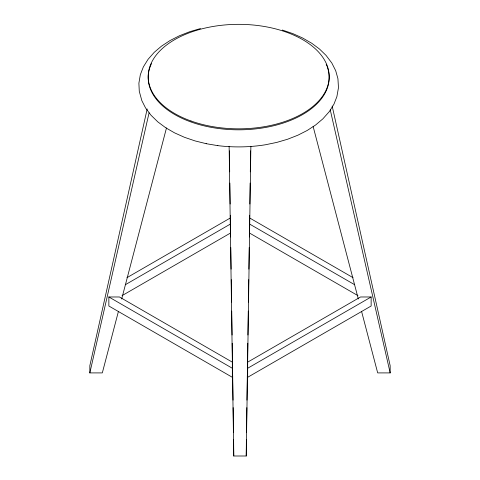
<?xml version="1.0" encoding="UTF-8"?>
<svg xmlns="http://www.w3.org/2000/svg" width="480" height="480" viewBox="0 0 480 480"><rect width="100%" height="100%" fill="white"/><g stroke="black" fill="none" stroke-linecap="round" stroke-linejoin="round"><path stroke-width="0.72" d="M246.372 439.812L246.24 456L233.76 456L229.122 146.268M246.486 432.324L246.846 407.622M246.954 400.14L247.32 375.438M247.518 361.962L247.794 343.248M247.914 335.016L248.268 311.064M248.4 302.082L248.73 279.624M248.886 269.142L249.204 247.434M249.36 236.958L249.678 215.25M249.84 204.024L250.152 183.06M250.314 171.834L250.626 150.876M246.24 456L250.878 146.268M147.18 108.978L89.838 365.7L89.838 372.906L102.318 372.906L118.458 311.292M89.838 372.906L149.082 112.8M121.686 298.974L166.494 127.908M329.532 111.264L333.96 104.124L336.87 96.684L338.466 87.738L337.932 78.702L335.7 70.716L331.824 63.024L326.112 55.458L319.548 49.074L311.736 43.254L302.532 37.956L292.95 33.666L282.306 30.03M329.298 111.612L322.836 118.878L315.636 124.968L307.26 130.44L297.858 135.216L287.592 139.236L276.84 142.398L265.356 144.78C249.642 147.3 233.616 147.564 217.824 145.644L217.716 145.626M126.954 277.668L230.394 217.95M125.286 284.748L230.388 224.07M122.04 295.65L230.388 233.1M247.668 368.262L371.142 296.976L371.142 306.006L247.668 377.292L247.668 362.148L360.552 296.976L371.142 296.976M200.514 28.548L189.762 31.71L179.502 35.724L170.1 40.506L161.424 46.206L154.218 52.338L148.062 59.328L143.394 66.822L140.334 74.682L138.888 83.208L139.284 91.35L141.846 100.638L145.536 107.922L150.96 115.182L157.812 121.872L165.624 127.686M108.858 296.976L119.448 296.976L232.332 362.148L232.332 377.292L108.858 306.006L108.858 296.976L232.332 368.262M332.166 106.05L390.162 365.7L390.162 372.906L377.682 372.906L361.542 311.292M165.93 127.878L174.54 132.846L184.41 137.28L195.054 140.916L206.292 143.706M206.13 143.682L217.824 145.644M249.606 217.95L353.046 277.668M249.612 224.07L354.714 284.748M249.612 233.1L357.96 295.65M313.128 126.462L358.314 298.974M330.252 109.878L390.162 372.906M229.374 150.876L229.686 171.834M229.848 183.06L230.16 204.024M230.322 215.25L230.64 236.958M230.796 247.434L231.114 269.142M231.27 279.624L231.6 302.082M231.732 311.064L232.086 335.016M232.206 343.248L232.482 361.962M232.68 375.438L233.046 400.14M233.154 407.622L233.514 432.324M233.628 439.812L233.76 456M327.258 66.888A90.492 52.248 0 0 1 235.776 129.792A90.492 52.248 0 0 1 151.47 63.624M326.19 64.26A90.492 52.248 0 0 1 326.994 66.174M190.992 120.99A90.492 52.248 0 0 0 329.13 78.228A90.492 52.248 0 0 0 195.918 30.54A90.492 52.248 0 0 0 190.992 120.99"/></g></svg>
